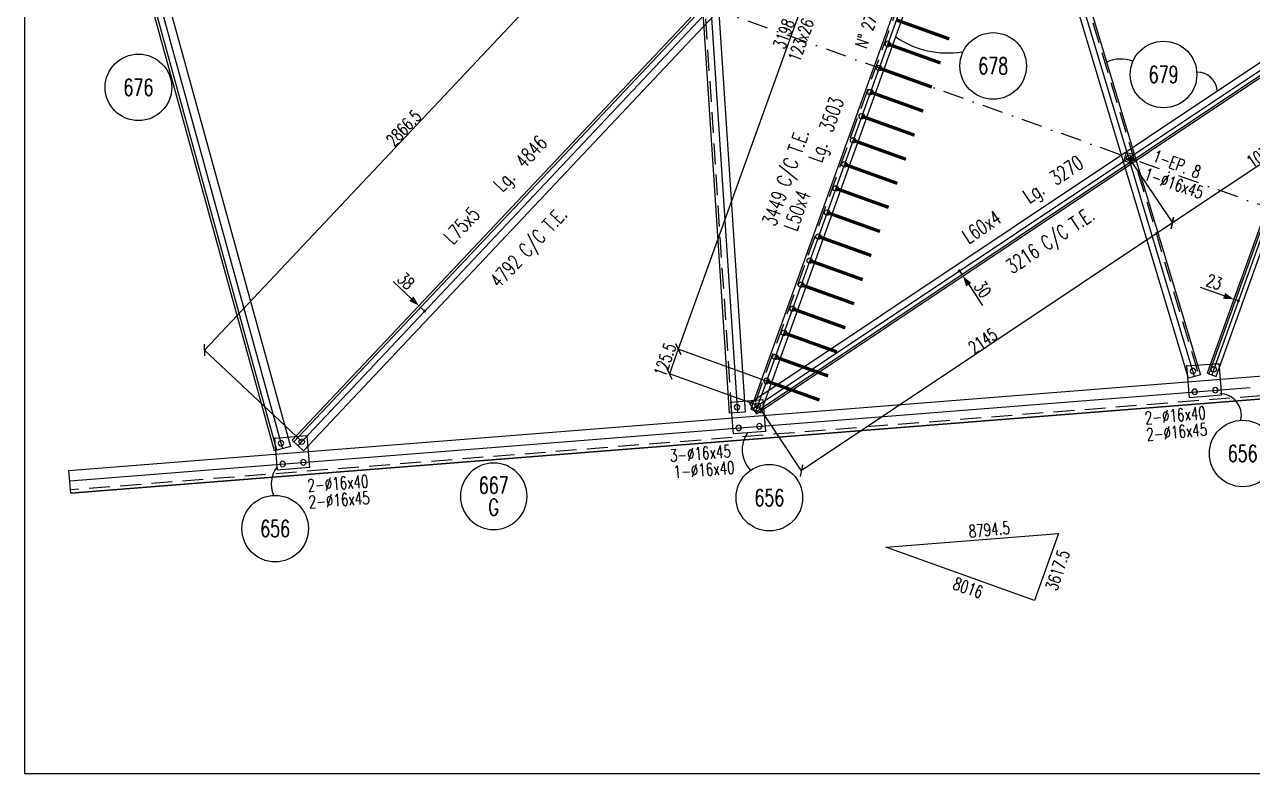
# Model space of a CAD drawing. Extents: x 650600 to 666820, y -4460 to 7020.
# Drawn here: x 650600 to 656502, y -4460 to -859 of the extents above; entities that cross this region are included whole.
import ezdxf
from ezdxf.enums import TextEntityAlignment as Align

# ---------------------------------------------------------------- set-up
doc = ezdxf.new("R2010")
doc.units = 0
doc.header["$LTSCALE"] = 200
doc.header["$MEASUREMENT"] = 0
doc.linetypes.add('DASHDOT', pattern=[1, 0.5, -0.25, 0, -0.25])
doc.linetypes.add('DASHED', pattern=[0.75, 0.5, -0.25])
doc.layers.get('0').update_dxf_attribs({"linetype": 'CONTINUOUS'})
for name, color, linetype in [('ASSI', 6, 'CONTINUOUS'), ('BOLLINI_1', 7, 'CONTINUOUS'), ('BOLLINI_5', 7, 'CONTINUOUS'), ('FORI', 2, 'CONTINUOUS'), ('LINEA_ANG', 2, 'CONTINUOUS'), ('LINEE_PIASTRE', 2, 'CONTINUOUS'), ('LM', 7, 'CONTINUOUS'), ('LS', 7, 'CONTINUOUS'), ('MZ', 6, 'DASHDOT'), ('PIASTRE', 5, 'CONTINUOUS'), ('QT_MAL', 7, 'CONTINUOUS'), ('QT_MPR', 7, 'CONTINUOUS'), ('TRAT-Y', 7, 'DASHED')]:
    doc.layers.add(name, color=color, linetype=linetype)
doc.styles.add('QUOTE', font='ROMANS8.SHX', dxfattribs={"width": 0.7})
doc.styles.add('RQL', font='ROMANS8.SHX', dxfattribs={"width": 0.7})
doc.styles.add('RS', font='ROMANS8.shx', dxfattribs={"width": 0.7})
doc.styles.get("Standard").update_dxf_attribs({"font": 'ROMANS8.SHX', "width": 0.7})
doc.dimstyles.new('FRECCE1', dxfattribs={"dimtxt": 60, "dimasz": 6.66, "dimexe": 0, "dimexo": 0, "dimgap": 1, "dimtad": 1, "dimzin": 0, "dimdsep": 46, "dimtxsty": 'RS', "dimblk1": 'QUOTP', "dimblk2": 'QUOTF', "dimsah": 1, "dimcen": 0, "dimclrd": 2, "dimclre": 2, "dimclrt": 7, "dimadec": 0, "dimazin": 0, "dimtfac": 1, "dimtix": 1, "dimtmove": 2, "dimatfit": 3, "dimldrblk": 'QUOTP', "dimfxl": 1, "dimtolj": 1, "dimtzin": 0, "dimarcsym": 0})
doc.dimstyles.new('TRATTO', dxfattribs={"dimscale": 0, "dimtxt": 60, "dimasz": 40, "dimexe": 0, "dimexo": 0, "dimgap": 5, "dimtad": 1, "dimrnd": 0.5, "dimdsep": 46, "dimtxsty": 'RS', "dimblk1": 'OBLIQUE', "dimblk2": 'OBLIQUE', "dimsah": 1, "dimcen": 0.09, "dimclrd": 2, "dimclre": 2, "dimclrt": 7, "dimadec": 0, "dimazin": 0, "dimtfac": 1, "dimtix": 1, "dimtmove": 2, "dimatfit": 3, "dimfxl": 1, "dimtolj": 1, "dimtzin": 0, "dimarcsym": 0})

# ---------------------------------------------------------------- blocks, each defined once
blk = doc.blocks.new('16')
blk.add_circle((0, 0), 1)
blk = doc.blocks.new('MRKR_98')
blk.add_point((0, 0))
at = {"color": 7, "style": 'QUOTE', "width": 0.5, "flags": 1}
for tag, p in [('TI', (3.73, 6.83)), ('DI_S', (3.73, 6.42)), ('D_S', (3.73, 6.02)), ('AUX2', (3.71, 4.93)), ('NFORI', (3.72, 5.3)), ('AUX1', (3.73, 4.19)), ('E_S', (3.73, 5.68)), ('FAM', (3.73, 4.55)), ('COMMESSA', (3.73, 3.85)), ('MD', (3.73, 3.51)), ('MP', (3.73, 3.16)), ('LARGHEZZA', (3.73, 2.82)), ('SPESSORE', (3.73, 2.48)), ('NP', (3.73, 2.14)), ('SV', (3.73, 1.79)), ('PESO', (3.73, 1.45)), ('QUA', (3.73, 1.11)), ('LUN', (3.73, 0.76)), ('PROF', (3.73, 0.42)), ('POS', (3.73, 0.08))]:
    blk.add_attdef(tag, p, '', height=0.2, dxfattribs=at)
at = {"color": 7, "flags": 1}
for tag, p in [('LAV1', (5.26, 6.88)), ('LAV2', (5.26, 6.55)), ('LAV3', (5.26, 6.21)), ('LAV4', (5.26, 5.88)), ('LAV5', (5.26, 5.55)), ('LAV6', (5.26, 5.21)), ('LAV7', (5.26, 4.88)), ('LAV8', (5.26, 4.55)), ('LAV9', (5.26, 4.21)), ('LAV10', (5.26, 3.88))]:
    blk.add_attdef(tag, p, '', height=0.2, dxfattribs=at)
blk = doc.blocks.new('ASSE98')
blk.add_line((0, 0), (1, 0))
at = {"color": 7, "flags": 1}
for tag, p in [('LAV1', (3.07431, 6.82847)), ('LAV2', (3.07431, 6.49513)), ('LAV3', (3.07431, 6.1618)), ('LAV4', (3.07431, 5.82847)), ('LAV5', (3.07431, 5.49513)), ('LAV6', (3.07431, 5.1618)), ('LAV7', (3.07431, 4.82847)), ('LAV8', (3.07431, 4.49513)), ('LAV9', (3.07431, 4.1618)), ('LAV10', (3.07431, 3.82847))]:
    blk.add_attdef(tag, p, '', height=0.2, dxfattribs=at)
at = {"color": 7, "style": 'QUOTE', "width": 0.5, "flags": 1}
for tag, p in [('TI', (1.38308, 6.82731)), ('DI_S', (1.38308, 6.42178)), ('D_S', (1.38308, 6.02092)), ('E_S', (1.38308, 5.68065)), ('NFORI', (1.36454, 5.29792)), ('ALAR', (1.36349, 4.93246)), ('FAM', (1.3775, 4.54645)), ('ALA', (1.38308, 4.19257)), ('DISP2', (1.38308, 3.84971)), ('DISP1', (1.38308, 3.50686)), ('PINZAF', (1.38308, 3.164)), ('PINZAI', (1.38308, 2.82114)), ('TRP', (1.38308, 2.47829)), ('NP', (1.38308, 2.13543)), ('SV', (1.38308, 1.79257)), ('PESO', (1.38308, 1.44971)), ('QUA', (1.38308, 1.10686)), ('LUN', (1.38308, 0.764)), ('PROF', (1.38308, 0.42114)), ('POS', (1.38308, 0.07829))]:
    blk.add_attdef(tag, p, '', height=0.2, dxfattribs=at)
blk = doc.blocks.new('IQ')
for p, q in [((0.5, 0.5), (-0.5, 0.5)), ((-0.5, 0.5), (-0.5, -0.5)), ((0.5, -0.5), (0.5, 0.5)), ((-0.5, -0.5), (0.5, -0.5))]:
    blk.add_line(p, q)
at = {"flags": 1}
for tag, p in [('SPESSORE', (0, -0.01)), ('NUMERO', (0, -0.34))]:
    blk.add_attdef(tag, p, '', height=0.2, dxfattribs=at)
blk = doc.blocks.new('_OBLIQUE')
at = {"color": 0, "linetype": 'ByBlock'}
blk.add_line((-0.5, -0.5), (0.5, 0.5), dxfattribs=at)
blk = doc.blocks.new('*D160')
at = {"layer": 'QT_MPR', "color": 2, "lineweight": -2, "transparency": 16777216}
for p, q in [((653430.6, -337.7), (651464.9, -2424.5)), ((653898.1, -778), (653430.6, -337.7)), ((651932.4, -2864.9), (651464.9, -2424.5))]:
    blk.add_line(p, q, dxfattribs=at)
at = {"layer": 'QT_MPR', "color": 2, "lineweight": -2, "transparency": 16777216, "xscale": 40, "yscale": 40, "zscale": 40}
for p, rotation in [((653430.6, -337.7), 46.71289162299062), ((651464.9, -2424.5), 226.7128916229906)]:
    blk.add_blockref('_OBLIQUE', p, dxfattribs=dict(at, rotation=rotation))
at = {"layer": 'QT_MPR', "color": 7, "transparency": 16777216, "insert": (652422.3, -1357.1), "char_height": 60, "attachment_point": 5, "rotation": 46.71289, "style": 'RS'}
blk.add_mtext('\\A1;2866.5', dxfattribs=at)
blk = doc.blocks.new('*D162')
at = {"layer": 'QT_MPR', "color": 2, "lineweight": -2, "transparency": 16777216}
for p, q in [((654823.4, 588.5), (653742.2, -2421)), ((655247.7, 436.1), (654823.4, 588.5)), ((654166.5, -2573.4), (653742.2, -2421))]:
    blk.add_line(p, q, dxfattribs=at)
at = {"layer": 'QT_MPR', "color": 2, "lineweight": -2, "transparency": 16777216, "xscale": 40, "yscale": 40, "zscale": 40}
for p, rotation in [((654823.4, 588.5), 70.23863258917714), ((653742.2, -2421), 250.2386325891771)]:
    blk.add_blockref('_OBLIQUE', p, dxfattribs=dict(at, rotation=rotation))
at = {"layer": 'QT_MPR', "color": 7, "transparency": 16777216, "insert": (654332, -933.9), "char_height": 60, "attachment_point": 5, "rotation": 70.23863, "style": 'RS'}
blk.add_mtext('\\A1;123x26', dxfattribs=at)
blk = doc.blocks.new('*D163')
at = {"layer": 'QT_MPR', "color": 2, "lineweight": -2, "transparency": 16777216}
for p, q in [((654823.4, 588.5), (653742.2, -2421)), ((655247.7, 436.1), (654823.4, 588.5)), ((654166.5, -2573.4), (653742.2, -2421))]:
    blk.add_line(p, q, dxfattribs=at)
at = {"layer": 'QT_MPR', "color": 2, "lineweight": -2, "transparency": 16777216, "xscale": 40, "yscale": 40, "zscale": 40}
for p, rotation in [((654823.4, 588.5), 70.23863258917714), ((653742.2, -2421), 250.2386325891771)]:
    blk.add_blockref('_OBLIQUE', p, dxfattribs=dict(at, rotation=rotation))
at = {"layer": 'QT_MPR', "color": 7, "transparency": 16777216, "insert": (654249.9, -904.4), "char_height": 60, "attachment_point": 5, "rotation": 70.23863, "style": 'RS'}
blk.add_mtext('\\A1;3198', dxfattribs=at)
blk = doc.blocks.new('*D164')
at = {"layer": 'QT_MPR', "color": 2, "lineweight": -2, "transparency": 16777216}
for p, q in [((653742.2, -2421), (653699.9, -2538.8)), ((654166.5, -2573.4), (653742.2, -2421)), ((654124.2, -2691.3), (653699.9, -2538.8))]:
    blk.add_line(p, q, dxfattribs=at)
at = {"layer": 'QT_MPR', "color": 2, "lineweight": -2, "transparency": 16777216, "xscale": 40, "yscale": 40, "zscale": 40}
for p, rotation in [((653742.2, -2421), 70.23863258917714), ((653699.9, -2538.8), 250.2386325891771)]:
    blk.add_blockref('_OBLIQUE', p, dxfattribs=dict(at, rotation=rotation))
at = {"layer": 'QT_MPR', "color": 7, "transparency": 16777216, "insert": (653678.1, -2470.8), "char_height": 60, "attachment_point": 5, "rotation": 70.23863, "style": 'RS'}
blk.add_mtext('\\A1;125.5', dxfattribs=at)
blk = doc.blocks.new('*D165')
at = {"layer": 'QT_MPR', "color": 2, "lineweight": -2, "transparency": 16777216}
for p, q in [((656798.4, -905.2), (657007.8, -1218.8)), ((657007.8, -1218.8), (656117.2, -1813.6)), ((655907.8, -1500), (656117.2, -1813.6))]:
    blk.add_line(p, q, dxfattribs=at)
at = {"layer": 'QT_MPR', "color": 2, "lineweight": -2, "transparency": 16777216, "xscale": 40, "yscale": 40, "zscale": 40}
for p, rotation in [((657007.8, -1218.8), 33.73839350001909), ((656117.2, -1813.6), 213.7383935000191)]:
    blk.add_blockref('_OBLIQUE', p, dxfattribs=dict(at, rotation=rotation))
at = {"layer": 'QT_MPR', "color": 7, "transparency": 16777216, "insert": (656543.1, -1487.1), "char_height": 60, "attachment_point": 5, "rotation": 33.73839, "style": 'RS'}
blk.add_mtext('\\A1;1071', dxfattribs=at)
blk = doc.blocks.new('*D166')
at = {"layer": 'QT_MPR', "color": 2, "lineweight": -2, "transparency": 16777216}
for p, q in [((655907.8, -1500), (656117.2, -1813.6)), ((656117.2, -1813.6), (654333.6, -3004.8)), ((654124.2, -2691.3), (654333.6, -3004.8))]:
    blk.add_line(p, q, dxfattribs=at)
at = {"layer": 'QT_MPR', "color": 2, "lineweight": -2, "transparency": 16777216, "xscale": 40, "yscale": 40, "zscale": 40}
for p, rotation in [((656117.2, -1813.6), 33.73839350001909), ((654333.6, -3004.8), 213.7383935000191)]:
    blk.add_blockref('_OBLIQUE', p, dxfattribs=dict(at, rotation=rotation))
at = {"layer": 'QT_MPR', "color": 7, "transparency": 16777216, "insert": (655206, -2380.1), "char_height": 60, "attachment_point": 5, "rotation": 33.73839, "style": 'RS'}
blk.add_mtext('\\A1;2145', dxfattribs=at)
blk = doc.blocks.new('QUOTP')
at = {"layer": 'ASSI', "color": 2, "const_width": 1.07}
blk.add_lwpolyline([(-0.53, 0, 1), (0.53, 0, 1)], format="xyb", close=True, dxfattribs=at)
blk = doc.blocks.new('QUOTF')
at = {"layer": 'LS', "color": 2}
blk.add_line((7.5, 0), (25.5, 0), dxfattribs=at)
blk.add_solid([(7.5, 2.25), (0, 0), (7.5, -2.25)], dxfattribs=at)
blk = doc.blocks.new('*D167')
at = {"layer": 'QT_MAL', "color": 2, "lineweight": -2, "transparency": 16777216}
for p, q in [((655093.8, -2043.7), (655093.8, -2043.7)), ((655097.5, -2049.2), (655106.7, -2063.1)), ((655110.4, -2068.6), (655110.4, -2068.6))]:
    blk.add_line(p, q, dxfattribs=at)
at = {"layer": 'QT_MAL', "color": 2, "lineweight": -2, "transparency": 16777216, "xscale": 6.66, "yscale": 6.66, "zscale": 6.66}
for name, p, rotation in [('QUOTP', (655093.8, -2043.7), 123.7383935000191), ('QUOTF', (655110.4, -2068.6), 303.7383935000191)]:
    blk.add_blockref(name, p, dxfattribs=dict(at, rotation=rotation))
at = {"layer": 'QT_MAL', "color": 7, "transparency": 16777216, "insert": (655205.2, -2132.5), "char_height": 60, "attachment_point": 5, "rotation": 303.73839, "style": 'RS'}
blk.add_mtext('\\A1;30', dxfattribs=at)
blk = doc.blocks.new('*D169')
at = {"layer": 'QT_MAL', "color": 2, "lineweight": -2, "transparency": 16777216}
blk.add_line((652518.3, -2233.2), (652500.3, -2216.2), dxfattribs=at)
at = {"layer": 'QT_MAL', "color": 2, "lineweight": -2, "transparency": 16777216, "xscale": 6.66, "yscale": 6.66, "zscale": 6.66}
for name, p, rotation in [('QUOTF', (652495.5, -2211.7), 136.7128916229906), ('QUOTP', (652523.1, -2237.7), 316.7128916229906)]:
    blk.add_blockref(name, p, dxfattribs=dict(at, rotation=rotation))
at = {"layer": 'QT_MAL', "color": 7, "transparency": 16777216, "insert": (652433.7, -2092.6), "char_height": 60, "attachment_point": 5, "rotation": 316.71289, "style": 'RS'}
blk.add_mtext('\\A1;38', dxfattribs=at)
blk = doc.blocks.new('*D170')
at = {"layer": 'QT_MAL', "color": 2, "lineweight": -2, "transparency": 16777216}
for p, q in [((656412.6, -2180.5), (656412.6, -2180.5)), ((656428, -2186), (656418.9, -2182.7)), ((656434.3, -2188.3), (656434.3, -2188.3))]:
    blk.add_line(p, q, dxfattribs=at)
at = {"layer": 'QT_MAL', "color": 2, "lineweight": -2, "transparency": 16777216, "xscale": 6.66, "yscale": 6.66, "zscale": 6.66}
for name, p, rotation in [('QUOTF', (656412.6, -2180.5), 160.2386325891787), ('QUOTP', (656434.3, -2188.3), 340.2386325891787)]:
    blk.add_blockref(name, p, dxfattribs=dict(at, rotation=rotation))
at = {"layer": 'QT_MAL', "color": 7, "transparency": 16777216, "insert": (656318.2, -2097.3), "char_height": 60, "attachment_point": 5, "rotation": 340.23863, "style": 'RS'}
blk.add_mtext('\\A1;23', dxfattribs=at)
blk = doc.blocks.new('xxx')
blk.add_circle((0, 0), 8)
at = {"color": 3, "style": 'RQL', "width": 0.7}
blk.add_attdef('POS', text='', height=4, dxfattribs=at).set_placement((0, 0), align=Align.MIDDLE)
at = {"color": 3, "style": 'RQL', "width": 0.7, "flags": 1}
blk.add_attdef('POS1', (-0.39, -5.42), '', height=2, dxfattribs=at)
at = {"style": 'RQL', "width": 0.7, "flags": 1}
blk.add_attdef('TIPO', (-0.39, -8.66), '', height=2, dxfattribs=at)
blk = doc.blocks.new('YYY')
blk.add_circle((0, 0), 8)
at = {"color": 3, "style": 'RQL', "width": 0.7}
for tag, p in [('POS3', (0, 0.65)), ('POS2', (0, -4.63))]:
    blk.add_attdef(tag, text='', height=4, dxfattribs=at).set_placement(p, align=Align.CENTER)
at = {"style": 'RQL', "width": 0.7, "flags": 1}
blk.add_attdef('TIPO', text='', height=3, dxfattribs=at).set_placement((0, 0), align=Align.MIDDLE_CENTER)
blk = doc.blocks.new('bull')
at = {"style": 'RS', "width": 0.7, "flags": 1}
for tag, p in [('NN', (-12.25, 0)), ('DIAMETRO', (0, -4.86)), ('SERRAGGIO', (0, -9.71)), ('LUNGHEZZA', (0, -14.57)), ('NB', (0, -19.43)), ('TIPO', (0, -24.12)), ('EL', (-0.14, -29))]:
    blk.add_attdef(tag, p, '', height=3, dxfattribs=at)
at = {"style": 'RS', "width": 0.7}
blk.add_attdef('BULLONE', (0, 0), '', height=3, dxfattribs=at)
blk = doc.blocks.new('imbbull')
at = {"style": 'RS', "width": 0.7, "flags": 1}
for tag, p in [('NN', (-11.1, 0)), ('DIAMETRO', (0, -4.86)), ('SERRAGGIO', (0, -9.71)), ('LUNGHEZZA', (0, -14.57)), ('NB', (0, -19.43)), ('TIPO', (0, -24.38)), ('EL', (-0.14, -29.26))]:
    blk.add_attdef(tag, p, '', height=3, dxfattribs=at)
at = {"style": 'RS', "width": 0.7}
blk.add_attdef('BULLONE', (0, 0), '', height=3, dxfattribs=at)

msp = doc.modelspace()

# ---------------------------------------------------------------- linework, layer by layer
at = {"layer": 'LINEA_ANG'}
for p, q in [((653988.346, -2728.608), (653670.19, 2106.937)), ((653745.028, 2111.861), (654063.185, -2723.684)), ((655209.042, 669.19), (651886.36, -2858.344)), ((651940.954, -2909.768), (655263.636, 617.766)), ((655275.663, 587.814), (654091.287, -2708.891)), ((654138.343, -2725.796), (655322.719, 570.909)), ((656195.351, -2560.274), (655253.557, 571.167)), ((655311.015, 588.448), (656252.809, -2542.994)), ((651016.815, 241.294), (651878.492, -2888.247)), ((651801.362, -2909.484), (650939.685, 220.058)), ((656804.339, -865.161), (654085.065, -2681.325)), ((654118.389, -2731.22), (656837.663, -915.056)), ((656857.738, -941.558), (656284.991, -2535.797)), ((656327.341, -2551.011), (656900.088, -956.773)), ((650813.683, -3003.619), (658180.615, -2420.169)), ((658189.299, -2529.826), (650822.368, -3113.276)), ((656284.991, -2535.797), (656327.341, -2551.011)), ((656252.809, -2542.994), (656195.351, -2560.274)), ((654085.065, -2681.325), (654118.389, -2731.22)), ((654091.287, -2708.891), (654138.343, -2725.796)), ((654063.185, -2723.684), (653988.346, -2728.608)), ((651878.492, -2888.247), (651801.362, -2909.484)), ((651886.36, -2858.344), (651940.954, -2909.768)), ((650822.368, -3113.276), (650813.683, -3003.619))]:
    msp.add_line(p, q, dxfattribs=at)
at = {"layer": 'LINEA_ANG', "color": 2}
for p, q in [((655217.413, 661.305), (651894.731, -2866.229)), ((651813.413, -2906.165), (650951.737, 223.376)), ((654113.39, -2723.735), (656832.664, -907.571)), ((656865.737, -944.432), (656292.99, -2538.671))]:
    msp.add_line(p, q, dxfattribs=at)
at = {"layer": 'LINEE_PIASTRE'}
for p, q in [((656187.199, -2500.804), (656340.718, -2488.645)), ((656199.357, -2654.323), (656187.199, -2500.804)), ((656340.718, -2488.645), (656352.877, -2642.164)), ((656352.877, -2642.164), (656199.357, -2654.323)), ((653995.444, -2674.387), (654148.964, -2662.229)), ((654007.603, -2827.907), (653995.444, -2674.387)), ((654148.964, -2662.229), (654161.122, -2815.748)), ((654161.122, -2815.748), (654007.603, -2827.907)), ((651803.69, -2847.971), (651957.209, -2835.813)), ((651815.849, -3001.49), (651803.69, -2847.971)), ((651957.209, -2835.813), (651969.368, -2989.332)), ((651969.368, -2989.332), (651815.849, -3001.49))]:
    msp.add_line(p, q, dxfattribs=at)
at = {"layer": 'LS', "color": 6}
for p, q in [((650817.63, -3053.463), (656490.848, -2604.153)), ((654739.326, -3372.166), (655570.411, -3306.345)), ((655570.411, -3306.345), (655454.463, -3629.087)), ((655454.463, -3629.087), (654739.326, -3372.166))]:
    msp.add_line(p, q, dxfattribs=at)
at = {"layer": 'LS', "color": 8}
msp.add_lwpolyline([(650600.201, 7019.728), (650600.201, -4460.272), (663320.201, -4460.272), (663320.201, -2860.272), (666820.201, -2860.272), (666820.201, 7019.728), (650600.201, 7019.728)], close=True, dxfattribs=at)
at = {"layer": 'LS', "color": 2, "linetype": 'DASHED', "const_width": 16}
for points in [[(654790.294, -837.15), (655044.394, -928.438)], [(654707.121, -1068.662), (654961.22, -1159.95)], [(654623.948, -1300.175), (654878.047, -1391.463)], [(654540.774, -1531.688), (654794.874, -1622.976)], [(654457.601, -1763.201), (654711.7, -1854.489)], [(654374.427, -1994.714), (654628.527, -2086.002)], [(654291.254, -2226.226), (654545.353, -2317.514)], [(654208.08, -2457.739), (654462.18, -2549.027)]]:
    msp.add_lwpolyline(points, dxfattribs=at)
at = {"layer": 'LS', "color": 6, "const_width": 16}
for points in [[(654748.708, -952.906), (655002.807, -1044.194)], [(654665.534, -1184.419), (654919.634, -1275.707)], [(654582.361, -1415.932), (654836.46, -1507.22)], [(654499.187, -1647.444), (654753.287, -1738.732)], [(654416.014, -1878.957), (654670.113, -1970.245)], [(654332.841, -2110.47), (654586.94, -2201.758)], [(654249.667, -2341.983), (654503.766, -2433.271)], [(654166.531, -2573.391), (654420.631, -2664.679)]]:
    msp.add_lwpolyline(points, dxfattribs=at)
at = {"layer": 'LS', "color": 6}
for centre, radius, start, end in [((655036.153, -556.619), 439.568, 235.54032, 279.3457147), ((655869.256, -1181.411), 156.307, 68.6444519, 115.7243092), ((656237.042, -1183.337), 95.157, 4.5809979, 90.2316622), ((656342.818, -2739.506), 105.914, 348.7016875, 88.8270329), ((654188.393, -2903.71), 138.97, 144.3829682, 225.0319785), ((651924.927, -3068.644), 138.97, 144.3829682, 202.3780415)]:
    msp.add_arc(centre, radius, start, end, dxfattribs=at)
at = {"layer": 'MZ'}
msp.add_line((658502.762, -2432.287), (650691.755, 373.901), dxfattribs=at)
at = {"layer": 'TRAT-Y'}
for p, q in [((653999.822, -2727.853), (653681.665, 2107.692)), ((655302.396, 585.856), (656244.19, -2545.586)), ((655261.686, 523.768), (654099.287, -2711.765)), ((658188.036, -2513.876), (650821.104, -3097.326))]:
    msp.add_line(p, q, dxfattribs=at)

# ---------------------------------------------------------------- block references
at = {"layer": 'ASSI'}
for p, xscale, zscale, rotation in [((653708.108, 2109.432), 4846.000000000002, 4846, 273.7643735553635), ((656224.08, -2551.634), 3270, 3270, 106.738871678335), ((650978.25, 230.676), 3246, 3246, 285.3941677153273)]:
    msp.add_blockref('ASSE98', p, dxfattribs=dict(at, xscale=xscale, zscale=zscale, rotation=rotation))
ref = msp.add_blockref('ASSE98', (655236.703, 643.135), dxfattribs=dict(at, xscale=4846, zscale=4846, rotation=226.7128916229906))
ref.add_attrib('PROF', 'L75x5', (652658.796, -1921.608), dxfattribs={"layer": '0', "color": 2, "height": 70, "rotation": 46.7128916, "style": 'QUOTE', "width": 0.7})
ref.add_attrib('LUN', '4846', (653002.72, -1556.48), dxfattribs={"layer": '0', "color": 2, "height": 70, "rotation": 46.7128916, "style": 'QUOTE', "width": 0.7})
ref.add_attrib('PESO', '4792 C/C T.E.', (652880.814, -2130.733), dxfattribs={"layer": '0', "color": 2, "height": 70, "rotation": 46.7128916, "style": 'QUOTE', "width": 0.7})
ref.add_attrib('SV', 'Lg.', (652897.038, -1668.678), dxfattribs={"layer": '0', "color": 2, "height": 70, "rotation": 46.7128916, "style": 'QUOTE', "width": 0.7})
ref = msp.add_blockref('ASSE98', (655299.191, 579.361), dxfattribs=dict(at, xscale=3503, zscale=3503, rotation=250.2386325891771))
ref.add_attrib('PROF', 'L50x4', (654312.092, -1857.666), dxfattribs={"layer": '0', "color": 2, "height": 70, "rotation": 70.2386326, "style": 'QUOTE', "width": 0.7})
ref.add_attrib('LUN', '3503', (654482.79, -1382.532), dxfattribs={"layer": '0', "color": 2, "height": 70, "rotation": 70.2386326, "style": 'QUOTE', "width": 0.7})
ref.add_attrib('PESO', '3449 C/C T.E.', (654208.984, -1834.064), dxfattribs={"layer": '0', "color": 2, "height": 70, "rotation": 70.2386326, "style": 'QUOTE', "width": 0.7})
ref.add_attrib('SV', 'Lg.', (654430.677, -1527.588), dxfattribs={"layer": '0', "color": 2, "height": 70, "rotation": 70.2386326, "style": 'QUOTE', "width": 0.7})
ref.add_attrib('LAV1', 'T  65', (655138.621, 257.022), dxfattribs={"layer": '0', "color": 254, "height": 60, "rotation": 70.2386326, "width": 0.7})
ref = msp.add_blockref('ASSE98', (654101.727, -2706.272), dxfattribs=dict(at, xscale=3270, zscale=3270, rotation=33.73839350001908))
ref.add_attrib('PROF', 'L60x4', (655137.281, -1916.287), dxfattribs={"layer": '0', "color": 2, "height": 70, "rotation": 33.7383935, "style": 'QUOTE', "width": 0.7})
ref.add_attrib('LUN', '3270', (655557.119, -1635.883), dxfattribs={"layer": '0', "color": 2, "height": 70, "rotation": 33.7383935, "style": 'QUOTE', "width": 0.7})
ref.add_attrib('PESO', '3216 C/C T.E.', (655346.696, -2060.822), dxfattribs={"layer": '0', "color": 2, "height": 70, "rotation": 33.7383935, "style": 'QUOTE', "width": 0.7})
ref.add_attrib('SV', 'Lg.', (655428.945, -1721.489), dxfattribs={"layer": '0', "color": 2, "height": 70, "rotation": 33.7383935, "style": 'QUOTE', "width": 0.7})
ref = msp.add_blockref('ASSE98', (656879.383, -949.334), dxfattribs=dict(at, xscale=1694, zscale=1694, rotation=250.2386325891786))
ref.add_attrib('PROF', 'L45x4', (656719.103, -2102.066), dxfattribs={"layer": '0', "color": 2, "height": 70, "style": 'QUOTE', "width": 0.7})
ref.add_attrib('LUN', '1694', (657223.969, -2102.066), dxfattribs={"layer": '0', "color": 2, "height": 70, "style": 'QUOTE', "width": 0.7})
ref.add_attrib('PESO', '1639.5 C/C T.', (656730.859, -2238.26), dxfattribs={"layer": '0', "color": 2, "height": 70, "style": 'QUOTE', "width": 0.7})
ref.add_attrib('SV', 'Lg.', (657069.836, -2102.066), dxfattribs={"layer": '0', "color": 2, "height": 70, "style": 'QUOTE', "width": 0.7})
at = {"layer": 'ASSI', "xscale": 7390, "rotation": 4.528289147311938}
msp.add_blockref('ASSE98', (650822.731, -3113.247), dxfattribs=at)
at = {"layer": 'BOLLINI_1'}
for p, xscale, yscale, zscale, values in [((655255.83, -1058.466), 19.99799999950235, 19.99799999950235, 19.99799999950235, {'POS': '678'}), ((656074.676, -1099.603), 19.99799999950235, 19.99799999950235, 19.99799999950235, {'POS': '679'}), ((651147.571, -1161.47), 19.99799999950235, 19.99799999950235, 19.99799999950235, {'POS': '676'}), ((656454.958, -2921.781), 19.9999999995, 19.9999999995, 19.9999999995, {'POS': '656'}), ((654179.912, -3134.502), 19.9999999995, 19.9999999995, 19.9999999995, {'POS': '656'}), ((651804.701, -3283.076), 19.9999999995, 19.9999999995, 19.9999999995, {'POS': '656'})]:
    msp.add_blockref('xxx', p, dxfattribs=dict(at, xscale=xscale, yscale=yscale, zscale=zscale)).add_auto_attribs(values)
at = {"layer": 'BOLLINI_5'}
ref = msp.add_blockref('YYY', (652855.258, -3127.651), dxfattribs=dict(at, xscale=-19.99970832477619, yscale=19.99970832471798, zscale=19.99970832474173))
ref.add_attrib('POS3', '667', dxfattribs={"layer": '0', "color": 3, "height": 79.9988, "style": 'RQL', "width": 0.7}).set_placement((652855.258, -3114.711), align=Align.CENTER)
ref.add_attrib('POS2', 'G', dxfattribs={"layer": '0', "color": 3, "height": 79.999, "style": 'RQL', "width": 0.7}).set_placement((652855.258, -3220.258), align=Align.CENTER)
at = {"layer": 'FORI', "yscale": 13, "zscale": 13}
for p, xscale, rotation in [((654748.708, -952.906), -13, 160.2386325891833), ((654707.121, -1068.662), 13, 340.2386325891708), ((654665.534, -1184.419), 13, 340.2386325891708), ((654623.948, -1300.175), 13, 340.2386325891708), ((654582.361, -1415.932), 13, 340.2386325891708), ((654540.774, -1531.688), 13, 340.2386325891708), ((655907.803, -1500.02), 13, 112.0111715344563), ((654499.187, -1647.444), 13, 340.2386325891708), ((654457.601, -1763.201), 13, 340.2386325891708), ((654416.014, -1878.957), 13, 340.2386325891708), ((654374.427, -1994.714), 13, 340.2386325891708), ((654332.841, -2110.47), 13, 340.2386325891708), ((654291.254, -2226.226), 13, 340.2386325891708), ((654249.667, -2341.983), 13, 340.2386325891708), ((654208.08, -2457.739), 13, 340.2386325891708), ((656216.246, -2525.588), -13, 140.4772651783541), ((654166.531, -2573.391), -13, 140.4772651783614), ((656224.141, -2625.276), -13, 139.528289147316), ((656323.829, -2617.38), -13, 139.528289147316), ((654024.492, -2699.171), -13, 140.4772651783541), ((654132.075, -2790.964), -13, 139.528289147316), ((654032.387, -2798.859), -13, 139.528289147316), ((651832.738, -2872.755), -13, 140.4772651783541), ((651940.321, -2964.548), -13, 139.528289147316), ((651840.633, -2972.443), -13, 139.528289147316)]:
    msp.add_blockref('16', p, dxfattribs=dict(at, xscale=xscale, rotation=rotation))
at = {"layer": 'FORI', "xscale": 13, "yscale": 13, "zscale": 13}
for p in [(656315.934, -2517.693), (654124.18, -2691.276), (651932.425, -2864.86)]:
    msp.add_blockref('16', p, dxfattribs=at)
at = {"layer": 'LM', "xscale": 39.99999999999999, "yscale": 39.99999999999999, "zscale": 39.99999999999999, "rotation": 77.24131889306184}
msp.add_blockref('IQ', (655907.803, -1500.02), dxfattribs=at)
at = {"layer": 'LS', "color": 7}
for name, p, xscale, yscale, zscale, rotation, values in [('imbbull', (656017.4, -1515.848), 20, 20, 20, 339.1594611775156, {'BULLONE': '1-EP. 8'}), ('bull', (655975.709, -1603.842), 20.00000000000001, 20.00000000000001, 20.00000000000001, 340.9770103494322, {'BULLONE': '1-%%c16x45                '}), ('bull', (655987.609, -2781.453), 20, 20, 20, 5.17116770476472, {'BULLONE': '2-%%c16x40                '}), ('bull', (655994.82, -2861.128), 20, 20, 20, 5.17116770476472, {'BULLONE': '2-%%c16x45                '}), ('bull', (653704.197, -2962.586), 20, 20, 20, 4.375040162205889, {'BULLONE': '3-%%c16x45                '}), ('bull', (653722.277, -3040.971), 20, 20, 20, 4.375040162205889, {'BULLONE': '1-%%c16x40                '}), ('bull', (651962.328, -3106.005), 20, 20, 20, 4.205073646520793, {'BULLONE': '2-%%c16x40                '}), ('bull', (651968.194, -3185.79), 20, 20, 20, 4.205073646520793, {'BULLONE': '2-%%c16x45                '})]:
    msp.add_blockref(name, p, dxfattribs=dict(at, xscale=xscale, yscale=yscale, zscale=zscale, rotation=rotation)).add_auto_attribs(values)
at = {"layer": 'PIASTRE', "xscale": 19.99999999999998, "yscale": 19.99999999999998, "zscale": 19.99999999999998, "rotation": 184.5282891473119}
for p in [(656187.199, -2500.804), (653995.444, -2674.387), (651803.69, -2847.971)]:
    msp.add_blockref('MRKR_98', p, dxfattribs=at)

# ---------------------------------------------------------------- texts
at = {"layer": 'LS', "color": 7, "style": 'RS', "width": 0.7}
for s, rotation, p in [('8794.5', 5.4622376, (655141.058, -3327.042)), ('3617.5', 71.5535026, (655562.366, -3586.758)), ('8016', 340.4629447, (655057.246, -3572.215))]:
    msp.add_text(s, height=60, rotation=rotation, dxfattribs=at).set_placement(p)
at = {"layer": 'QT_MPR', "color": 7, "style": 'RS', "width": 0.7}
msp.add_text('N° 27 ANTISCALADE', height=60, rotation=70.3206743, dxfattribs=at).set_placement((654645.751, -978.479))

# ---------------------------------------------------------------- dimensions: what is measured, and where the dimension line sits
at = {"layer": 'QT_MAL'}
for base, p1, p2, angle, text, picture, middle in [((652495.478, -2211.672), (652523.139, -2237.727), (652495.478, -2211.672), 316.7128916, '38', '*D169', (652433.679, -2092.619)), ((655110.441, -2068.642), (655093.779, -2043.695), (655110.441, -2068.642), 303.7383935, '30', '*D167', (655205.194, -2132.49)), ((656412.64, -2180.485), (656434.286, -2188.261), (656412.64, -2180.485), 340.2386326, '23', '*D170', (656318.227, -2097.338))]:
    dim = msp.add_linear_dim(base=base, p1=p1, p2=p2, angle=angle, text=text, dimstyle='FRECCE1', dxfattribs=at)
    dim.commit()
    dim.dimension.update_dxf_attribs({"geometry": picture, "text_midpoint": middle, "dimtype": 128})
at = {"layer": 'QT_MPR'}
for base, p1, p2, angle, text, picture, middle in [((653742.216, -2420.951), (655247.711, 436.066), (654166.531, -2573.391), 70.2386326, '123x26', '*D162', (654332.05, -933.914)), ((653742.216, -2420.951), (655247.711, 436.066), (654166.531, -2573.391), 70.2386326, '3198', '*D163', (654249.867, -904.389)), ((651464.926, -2424.51), (653898.088, -778.009), (651932.425, -2864.86), 46.7128916, '2866.5', '*D160', (652422.28, -1357.086)), ((656117.234, -1813.593), (656798.382, -905.215), (655907.803, -1500.02), 33.7383935, '1071', '*D165', (656543.084, -1487.085)), ((654333.611, -3004.849), (655907.803, -1500.02), (654124.18, -2691.276), 33.7383935, '2145', '*D166', (655205.983, -2380.116))]:
    dim = msp.add_linear_dim(base=base, p1=p1, p2=p2, angle=angle, text=text, dimstyle='TRATTO', override={"dimscale": 1}, dxfattribs=at)
    dim.commit()
    dim.dimension.update_dxf_attribs({"geometry": picture, "text_midpoint": middle, "dimtype": 128})
dim = msp.add_linear_dim(base=(653699.864, -2538.836), p1=(654166.531, -2573.391), p2=(654124.18, -2691.276), angle=70.2386326, dimstyle='TRATTO', override={"dimscale": 1}, dxfattribs=at)
dim.commit()
dim.dimension.update_dxf_attribs({"geometry": '*D164', "text_midpoint": (653678.103, -2470.781), "dimtype": 128})

doc.saveas('drawing.dxf')
